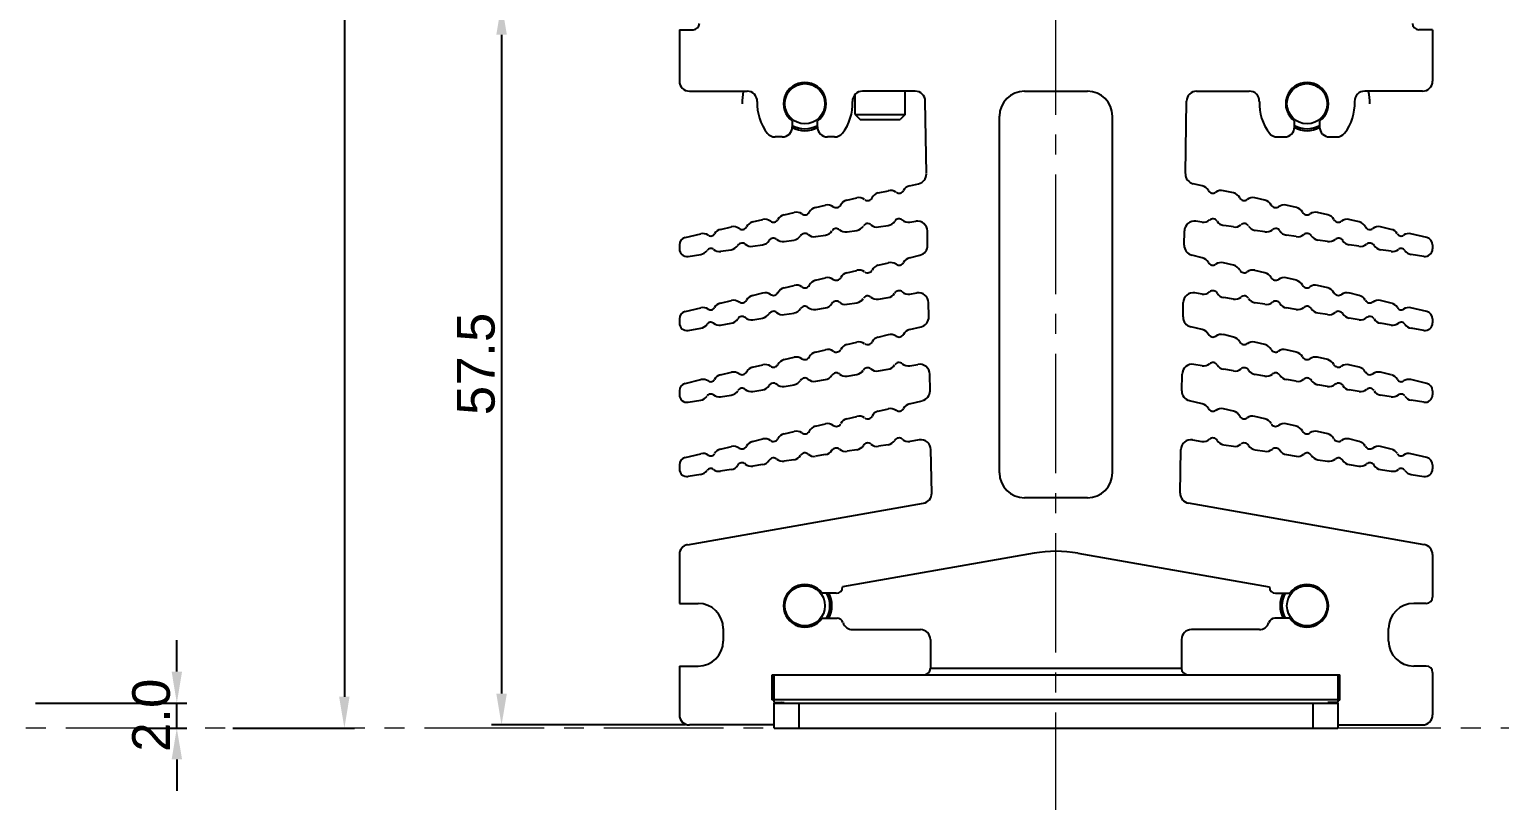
# Model space of a CAD drawing. Header units: millimetres. Extents: x 509 to 2449, y -194 to 649.
# Drawn here: x 2251.2 to 2368.3, y 347.6 to 409.1 of the extents above; entities that cross this region are included whole.
import ezdxf

# ---------------------------------------------------------------- set-up
doc = ezdxf.new("R2010")
doc.units = ezdxf.units.MM
doc.header["$PDMODE"] = 3
doc.header["$PDSIZE"] = 0.7
doc.linetypes.add('CENTER', pattern=[17.8, 10.75, -2.35, 2.35, -2.35])
doc.linetypes.add('CENTER2', pattern=[28.575, 19.05, -3.175, 3.175, -3.175])
doc.layers.get('0').update_dxf_attribs({"linetype": 'CONTINUOUS'})
doc.layers.get('Defpoints').update_dxf_attribs({"linetype": 'CONTINUOUS'})
doc.layers.add('3', color=112, linetype='CENTER', lineweight=15)
doc.layers.add('Dim', color=1, linetype='CONTINUOUS')
doc.styles.add('OMI-1', font='arial.ttf', dxfattribs={"oblique": 1, "height": 3})
doc.dimstyles.new('1', dxfattribs={"dimtxt": 5, "dimasz": 2.5, "dimexe": 0.8, "dimexo": 0.3, "dimgap": 0.5, "dimtad": 1, "dimtoh": 1, "dimdec": 1, "dimzin": 0, "dimdsep": 46, "dimtxsty": 'OMI-1', "dimcen": 0, "dimclrd": 256, "dimclre": 256, "dimclrt": 256, "dimadec": 0, "dimazin": 0, "dimtfac": 0.8, "dimtdec": 1, "dimtix": 1, "dimtmove": 0, "dimatfit": 3, "dimfxl": 1, "dimtolj": 1, "dimtzin": 0, "dimarcsym": 0})

# ---------------------------------------------------------------- blocks, each defined once
blk = doc.blocks.new('*D4072')
at = {"layer": 'Defpoints', "color": 0}
for p in [(2350.43, 509.42), (2384.21, 353.38), (2399.55, 353.38)]:
    blk.add_point(p, dxfattribs=at)
at = {"layer": 'Dim', "lineweight": -2}
for p, q in [((2350.73, 509.42), (2400.35, 509.42)), ((2399.55, 506.92), (2399.55, 355.88)), ((2384.51, 353.38), (2400.35, 353.38))]:
    blk.add_line(p, q, dxfattribs=at)
at = {"layer": 'Dim'}
for points in [[(2399.96, 506.92), (2399.13, 506.92), (2399.55, 509.42)], [(2399.13, 355.88), (2399.96, 355.88), (2399.55, 353.38)]]:
    blk.add_solid(points, dxfattribs=at)
at = {"layer": 'Dim', "insert": (2397.52, 431.4), "char_height": 3, "attachment_point": 5, "rotation": 90, "style": 'OMI-1'}
blk.add_mtext('\\A1;156.0', dxfattribs=at)
blk = doc.blocks.new('*D4077')
at = {"layer": 'Defpoints', "color": 0}
for p in [(2267.07, 503.93), (2267.07, 353.38), (2276.25, 353.38)]:
    blk.add_point(p, dxfattribs=at)
at = {"layer": 'Dim', "lineweight": -2}
for p, q in [((2267.37, 503.93), (2277.05, 503.93)), ((2276.25, 501.43), (2276.25, 355.88)), ((2267.37, 353.38), (2277.05, 353.38))]:
    blk.add_line(p, q, dxfattribs=at)
at = {"layer": 'Dim'}
for points in [[(2276.66, 501.43), (2275.83, 501.43), (2276.25, 503.93)], [(2275.83, 355.88), (2276.66, 355.88), (2276.25, 353.38)]]:
    blk.add_solid(points, dxfattribs=at)
at = {"layer": 'Dim', "insert": (2274.21, 428.65), "char_height": 3, "attachment_point": 5, "rotation": 90, "style": 'OMI-1'}
blk.add_mtext('\\A1;150.6', dxfattribs=at)
blk = doc.blocks.new('*D4078')
at = {"layer": 'Defpoints', "color": 0}
for p in [(2290.53, 411.13), (2288.77, 353.63), (2303.73, 353.63)]:
    blk.add_point(p, dxfattribs=at)
at = {"layer": 'Dim', "lineweight": -2}
for p, q in [((2290.23, 411.13), (2287.97, 411.13)), ((2288.77, 408.63), (2288.77, 356.13)), ((2303.43, 353.63), (2287.97, 353.63))]:
    blk.add_line(p, q, dxfattribs=at)
at = {"layer": 'Dim'}
for points in [[(2289.19, 408.63), (2288.35, 408.63), (2288.77, 411.13)], [(2288.35, 356.13), (2289.19, 356.13), (2288.77, 353.63)]]:
    blk.add_solid(points, dxfattribs=at)
at = {"layer": 'Dim', "insert": (2286.74, 382.38), "char_height": 3, "attachment_point": 5, "rotation": 90, "style": 'OMI-1'}
blk.add_mtext('\\A1;57.5', dxfattribs=at)
blk = doc.blocks.new('*D4088')
at = {"layer": 'Defpoints', "color": 0}
for p in [(2251.35, 355.38), (2262.9, 355.38), (2259.51, 353.38)]:
    blk.add_point(p, dxfattribs=at)
at = {"layer": 'Dim', "lineweight": -2}
for p, q in [((2262.9, 357.88), (2262.9, 360.38)), ((2251.65, 355.38), (2263.7, 355.38)), ((2262.9, 353.38), (2262.9, 355.38)), ((2259.81, 353.38), (2263.7, 353.38)), ((2262.9, 350.88), (2262.9, 348.38))]:
    blk.add_line(p, q, dxfattribs=at)
at = {"layer": 'Dim'}
for points in [[(2262.49, 357.88), (2263.32, 357.88), (2262.9, 355.38)], [(2263.32, 350.88), (2262.49, 350.88), (2262.9, 353.38)]]:
    blk.add_solid(points, dxfattribs=at)
at = {"layer": 'Dim', "insert": (2260.87, 354.38), "char_height": 3, "attachment_point": 5, "rotation": 90, "style": 'OMI-1'}
blk.add_mtext('\\A1;2.0', dxfattribs=at)

msp = doc.modelspace()

# ---------------------------------------------------------------- linework, layer by layer
at = {"color": 7, "linetype": 'Continuous'}
for p, q in [((2302.93, 409.03), (2302.93, 404.93)), ((2302.93, 409.03), (2304.03, 409.03)), ((2362.93, 409.03), (2361.83, 409.03)), ((2362.93, 409.03), (2362.93, 404.93)), ((2303.73, 404.13), (2308.33, 404.13)), ((2321.72, 404.13), (2317.52, 404.13)), ((2320.93, 402.28), (2320.93, 404.13)), ((2330.43, 404.13), (2335.43, 404.13)), ((2344.13, 404.13), (2348.33, 404.13)), ((2362.13, 404.13), (2357.52, 404.13)), ((2316.93, 402.28), (2316.93, 403.86)), ((2322.61, 397.56), (2322.52, 403.34)), ((2343.24, 397.56), (2343.33, 403.34)), ((2311.93, 401.75), (2311.93, 401.28)), ((2313.93, 401.28), (2313.93, 401.75)), ((2316.93, 402.28), (2320.93, 402.28)), ((2316.93, 402.28), (2317.33, 401.88)), ((2317.33, 401.88), (2320.53, 401.88)), ((2320.93, 402.28), (2320.53, 401.88)), ((2328.43, 373.73), (2328.43, 402.13)), ((2337.43, 373.73), (2337.43, 402.13)), ((2351.93, 401.28), (2351.93, 401.75)), ((2353.93, 401.75), (2353.93, 401.28)), ((2311.13, 400.48), (2310.56, 400.48)), ((2315.29, 400.48), (2314.73, 400.48)), ((2350.56, 400.48), (2351.13, 400.48)), ((2354.73, 400.48), (2355.29, 400.48)), ((2318.77, 396.02), (2319.58, 396.2)), ((2321.27, 396.6), (2321.99, 396.76)), ((2344.58, 396.6), (2343.86, 396.76)), ((2347.08, 396.02), (2346.27, 396.2)), ((2313.77, 394.87), (2314.58, 395.05)), ((2316.27, 395.44), (2317.08, 395.63)), ((2349.58, 395.44), (2348.77, 395.63)), ((2352.08, 394.87), (2351.27, 395.05)), ((2308.77, 393.71), (2309.58, 393.9)), ((2311.27, 394.29), (2312.08, 394.47)), ((2321.29, 393.69), (2321.77, 393.77)), ((2344.56, 393.69), (2344.08, 393.77)), ((2354.58, 394.29), (2353.77, 394.47)), ((2357.08, 393.71), (2356.27, 393.9)), ((2303.39, 392.47), (2304.64, 392.76)), ((2306.21, 393.12), (2307.08, 393.32)), ((2313.79, 392.54), (2314.56, 392.66)), ((2316.29, 392.92), (2317.06, 393.04)), ((2318.79, 393.31), (2319.56, 393.43)), ((2322.71, 391.85), (2322.69, 392.99)), ((2343.14, 391.85), (2343.16, 392.99)), ((2347.06, 393.31), (2346.29, 393.43)), ((2349.56, 392.92), (2348.79, 393.04)), ((2352.06, 392.54), (2351.29, 392.66)), ((2359.64, 393.12), (2358.77, 393.32)), ((2362.46, 392.47), (2361.21, 392.76)), ((2302.93, 391.88), (2302.93, 391.56)), ((2306.22, 391.37), (2307.06, 391.5)), ((2308.79, 391.77), (2309.56, 391.89)), ((2311.29, 392.15), (2312.06, 392.27)), ((2354.56, 392.15), (2353.79, 392.27)), ((2357.06, 391.77), (2356.29, 391.89)), ((2359.63, 391.37), (2358.79, 391.5)), ((2362.93, 391.88), (2362.93, 391.56)), ((2303.62, 390.97), (2304.63, 391.12)), ((2318.77, 390.26), (2319.58, 390.45)), ((2321.27, 390.86), (2322.09, 391.06)), ((2344.58, 390.86), (2343.76, 391.06)), ((2347.08, 390.26), (2346.27, 390.45)), ((2362.23, 390.97), (2361.22, 391.12)), ((2313.77, 389.06), (2314.58, 389.25)), ((2316.27, 389.66), (2317.08, 389.85)), ((2349.58, 389.66), (2348.77, 389.85)), ((2352.08, 389.06), (2351.27, 389.25)), ((2308.77, 387.86), (2309.58, 388.05)), ((2311.27, 388.46), (2312.08, 388.65)), ((2318.79, 387.56), (2319.57, 387.68)), ((2321.29, 387.97), (2321.85, 388.06)), ((2344.57, 387.97), (2344, 388.06)), ((2347.07, 387.56), (2346.29, 387.68)), ((2354.58, 388.46), (2353.77, 388.65)), ((2357.08, 387.86), (2356.27, 388.05)), ((2303.39, 386.57), (2304.64, 386.87)), ((2306.21, 387.25), (2307.08, 387.45)), ((2313.79, 386.74), (2314.57, 386.86)), ((2316.29, 387.15), (2317.07, 387.27)), ((2322.8, 386.15), (2322.78, 387.28)), ((2343.05, 386.15), (2343.07, 387.28)), ((2349.57, 387.15), (2348.79, 387.27)), ((2352.07, 386.74), (2351.29, 386.86)), ((2359.64, 387.25), (2358.77, 387.45)), ((2362.47, 386.57), (2361.21, 386.87)), ((2302.93, 385.98), (2302.93, 385.66)), ((2306.22, 385.5), (2307.07, 385.64)), ((2308.79, 385.92), (2309.57, 386.05)), ((2311.29, 386.33), (2312.07, 386.45)), ((2321.27, 385.14), (2322.19, 385.36)), ((2344.58, 385.14), (2343.66, 385.36)), ((2354.57, 386.33), (2353.79, 386.45)), ((2357.07, 385.92), (2356.29, 386.05)), ((2359.63, 385.5), (2358.79, 385.64)), ((2362.93, 385.98), (2362.93, 385.66)), ((2303.62, 385.07), (2304.63, 385.24)), ((2316.27, 383.94), (2317.08, 384.13)), ((2318.77, 384.54), (2319.58, 384.73)), ((2347.08, 384.54), (2346.27, 384.73)), ((2349.58, 383.94), (2348.77, 384.13)), ((2362.23, 385.07), (2361.22, 385.24)), ((2313.77, 383.34), (2314.58, 383.53)), ((2352.08, 383.34), (2351.27, 383.53)), ((2308.77, 382.14), (2309.58, 382.33)), ((2311.27, 382.74), (2312.08, 382.93)), ((2318.79, 381.84), (2319.57, 381.97)), ((2321.29, 382.25), (2321.94, 382.36)), ((2344.57, 382.25), (2343.91, 382.36)), ((2347.07, 381.84), (2346.29, 381.97)), ((2354.58, 382.74), (2353.77, 382.93)), ((2357.08, 382.14), (2356.27, 382.33)), ((2303.39, 380.85), (2304.64, 381.15)), ((2306.21, 381.52), (2307.08, 381.73)), ((2311.29, 380.61), (2312.07, 380.74)), ((2313.79, 381.02), (2314.57, 381.15)), ((2316.29, 381.43), (2317.07, 381.56)), ((2322.9, 380.26), (2322.87, 381.58)), ((2342.95, 380.26), (2342.98, 381.58)), ((2349.57, 381.43), (2348.79, 381.56)), ((2352.07, 381.02), (2351.29, 381.15)), ((2354.57, 380.61), (2353.79, 380.74)), ((2359.64, 381.52), (2358.77, 381.73)), ((2362.47, 380.85), (2361.21, 381.15)), ((2302.93, 380.26), (2302.93, 379.94)), ((2303.62, 379.35), (2304.63, 379.51)), ((2306.22, 379.78), (2307.07, 379.91)), ((2308.79, 380.2), (2309.57, 380.33)), ((2321.27, 379.23), (2322.28, 379.47)), ((2344.58, 379.23), (2343.57, 379.47)), ((2357.07, 380.2), (2356.29, 380.33)), ((2359.63, 379.78), (2358.79, 379.91)), ((2362.23, 379.35), (2361.22, 379.51)), ((2362.93, 380.26), (2362.93, 379.94)), ((2318.77, 378.63), (2319.58, 378.82)), ((2347.08, 378.63), (2346.27, 378.82)), ((2313.77, 377.43), (2314.58, 377.62)), ((2316.27, 378.03), (2317.08, 378.22)), ((2349.58, 378.03), (2348.77, 378.22)), ((2352.08, 377.43), (2351.27, 377.62)), ((2308.77, 376.23), (2309.58, 376.42)), ((2311.27, 376.83), (2312.08, 377.02)), ((2319.56, 375.96), (2318.79, 375.84)), ((2322.05, 376.35), (2321.29, 376.23)), ((2343.8, 376.35), (2344.56, 376.23)), ((2346.29, 375.96), (2347.06, 375.84)), ((2354.58, 376.83), (2353.77, 377.02)), ((2357.08, 376.23), (2356.27, 376.42)), ((2303.39, 374.93), (2304.64, 375.24)), ((2306.21, 375.61), (2307.08, 375.82)), ((2312.06, 374.77), (2311.29, 374.65)), ((2314.56, 375.17), (2313.79, 375.04)), ((2317.06, 375.56), (2316.29, 375.44)), ((2323.03, 372.11), (2322.97, 375.58)), ((2342.82, 372.11), (2342.88, 375.58)), ((2348.79, 375.56), (2349.56, 375.44)), ((2351.29, 375.17), (2352.06, 375.04)), ((2353.79, 374.77), (2354.56, 374.65)), ((2359.64, 375.61), (2358.77, 375.82)), ((2362.47, 374.93), (2361.21, 375.24)), ((2302.93, 374.35), (2302.93, 374.03)), ((2304.63, 373.59), (2303.62, 373.43)), ((2307.06, 373.98), (2306.22, 373.85)), ((2309.56, 374.38), (2308.79, 374.25)), ((2356.29, 374.38), (2357.06, 374.25)), ((2358.79, 373.98), (2359.63, 373.85)), ((2361.22, 373.59), (2362.23, 373.43)), ((2362.93, 374.35), (2362.93, 374.03)), ((2303.59, 367.99), (2322.37, 371.31)), ((2335.43, 371.73), (2330.43, 371.73)), ((2362.26, 367.99), (2343.48, 371.31)), ((2302.93, 367.21), (2302.93, 363.32)), ((2331.19, 367.32), (2315.93, 364.63)), ((2334.66, 367.32), (2349.92, 364.63)), ((2362.93, 367.21), (2362.93, 363.82)), ((2302.93, 363.32), (2304.43, 363.32)), ((2315.43, 364.13), (2314.3, 364.13)), ((2350.43, 364.13), (2351.55, 364.13)), ((2362.43, 363.32), (2361.43, 363.32)), ((2314.3, 362.13), (2315.49, 362.13)), ((2351.55, 362.13), (2350.36, 362.13)), ((2306.43, 361.32), (2306.43, 360.32)), ((2316.73, 361.23), (2322.13, 361.23)), ((2349.13, 361.23), (2343.73, 361.23)), ((2359.43, 360.32), (2359.43, 361.32)), ((2322.93, 360.43), (2322.93, 358.13)), ((2342.93, 360.43), (2342.93, 358.13)), ((2302.93, 358.32), (2304.43, 358.32)), ((2302.93, 358.32), (2302.93, 354.43)), ((2310.33, 357.63), (2355.53, 357.63)), ((2310.33, 355.63), (2310.33, 357.63)), ((2310.48, 355.43), (2310.48, 357.63)), ((2342.93, 358.13), (2322.93, 358.13)), ((2355.38, 357.63), (2355.38, 355.43)), ((2355.53, 355.63), (2355.53, 357.63)), ((2362.43, 358.32), (2361.43, 358.32)), ((2362.93, 357.82), (2362.93, 354.43)), ((2310.47, 355.59), (2310.33, 355.63)), ((2355.38, 355.63), (2310.48, 355.63)), ((2310.48, 355.43), (2311.28, 355.43)), ((2310.48, 355.38), (2355.38, 355.38)), ((2310.48, 353.38), (2310.48, 355.38)), ((2311.27, 355.37), (2311.07, 355.43)), ((2311.28, 355.38), (2311.28, 355.43)), ((2312.48, 353.38), (2312.48, 355.38)), ((2353.38, 355.38), (2353.38, 353.38)), ((2355.38, 355.43), (2354.58, 355.43)), ((2354.58, 355.38), (2354.58, 355.43)), ((2354.59, 355.38), (2354.78, 355.43)), ((2355.38, 355.38), (2355.38, 353.38)), ((2355.39, 355.59), (2355.53, 355.63)), ((2310.48, 353.63), (2303.73, 353.63)), ((2310.48, 353.38), (2355.38, 353.38)), ((2355.38, 353.63), (2362.13, 353.63))]:
    msp.add_line(p, q, dxfattribs=at)
for centre in [(2312.93, 403.13), (2352.93, 403.13), (2312.93, 363.13), (2352.93, 363.13)]:
    msp.add_circle(centre, 1.6, dxfattribs=at)
for centre, radius, start, end in [((2304.03, 409.53), 0.5, 270, 0), ((2361.83, 409.53), 0.5, 180, 270), ((2303.73, 404.93), 0.8, 180, 270), ((2312.93, 403.13), 5, 168.75, 180), ((2308.33, 403.33), 0.8, 357.5081, 90), ((2312.93, 403.13), 1.7, 306.0319, 233.9681), ((2317.52, 403.33), 0.8, 90, 182.4919), ((2321.72, 403.33), 0.8, 0.9347, 90), ((2330.43, 402.13), 2, 90, 180), ((2335.43, 402.13), 2, 0, 90), ((2344.13, 403.33), 0.8, 90, 179.0653), ((2348.33, 403.33), 0.8, 357.5081, 90), ((2352.93, 403.13), 1.7, 306.0319, 233.9681), ((2357.52, 403.33), 0.8, 90, 182.4919), ((2352.93, 403.13), 5, 0, 11.25), ((2362.13, 404.93), 0.8, 270, 0), ((2312.93, 403.13), 3.8, 177.5081, 218.0731), ((2312.93, 403.13), 3.8, 321.9269, 2.4919), ((2352.93, 403.13), 3.8, 177.5081, 218.0731), ((2352.93, 403.13), 3.8, 321.9269, 2.4919), ((2310.56, 401.28), 0.8, 218.0731, 270), ((2311.13, 401.28), 0.8, 270, 0), ((2312.93, 403.13), 2.15, 242.1364, 297.8636), ((2312.93, 403.13), 2, 240, 300), ((2314.73, 401.28), 0.8, 180, 270), ((2315.29, 401.28), 0.8, 270, 321.9269), ((2350.56, 401.28), 0.8, 218.0731, 270), ((2351.13, 401.28), 0.8, 270, 0), ((2352.93, 403.13), 2.15, 242.1364, 297.8636), ((2352.93, 403.13), 2, 240, 300), ((2354.73, 401.28), 0.8, 180, 270), ((2355.29, 401.28), 0.8, 270, 321.9269), ((2321.81, 397.54), 0.8, 283, 0.9347), ((2344.04, 397.54), 0.8, 179.0653, 257), ((2318.94, 395.29), 0.75, 103, 152.2943), ((2319.74, 395.47), 0.75, 53.7057, 103), ((2320.43, 396.4), 0.4, 233.7057, 332.2943), ((2321.44, 395.87), 0.75, 103, 152.2943), ((2344.41, 395.87), 0.75, 27.7057, 77), ((2345.43, 396.4), 0.4, 207.7057, 306.2943), ((2346.11, 395.47), 0.75, 77, 126.2943), ((2346.91, 395.29), 0.75, 27.7057, 77), ((2313.94, 394.13), 0.75, 103, 152.2943), ((2314.74, 394.32), 0.75, 53.7057, 103), ((2315.43, 395.25), 0.4, 233.7057, 332.2943), ((2316.44, 394.71), 0.75, 103, 152.2943), ((2317.24, 394.9), 0.75, 53.7057, 103), ((2317.93, 395.82), 0.4, 233.7057, 332.2943), ((2347.93, 395.82), 0.4, 207.7057, 306.2943), ((2348.61, 394.9), 0.75, 77, 126.2943), ((2349.41, 394.71), 0.75, 27.7057, 77), ((2350.43, 395.25), 0.4, 207.7057, 306.2943), ((2351.11, 394.32), 0.75, 77, 126.2943), ((2351.91, 394.13), 0.75, 27.7057, 77), ((2308.94, 392.98), 0.75, 103, 152.2943), ((2309.74, 393.17), 0.75, 53.7057, 103), ((2310.43, 394.09), 0.4, 233.7057, 332.2943), ((2311.44, 393.56), 0.75, 103, 152.2943), ((2312.24, 393.74), 0.75, 53.7057, 103), ((2312.93, 394.67), 0.4, 233.7057, 332.2943), ((2317.93, 393.18), 0.4, 49.4794, 148.068), ((2319.45, 394.17), 0.75, 278.7737, 328.068), ((2320.43, 393.56), 0.4, 49.4794, 148.068), ((2321.17, 394.44), 0.75, 229.4794, 278.7737), ((2321.89, 392.98), 0.8, 0.9347, 98.7737), ((2343.96, 392.98), 0.8, 81.2263, 179.0653), ((2344.68, 394.44), 0.75, 261.2263, 310.5206), ((2345.43, 393.56), 0.4, 31.932, 130.5206), ((2346.4, 394.17), 0.75, 211.932, 261.2263), ((2347.93, 393.18), 0.4, 31.932, 130.5206), ((2352.93, 394.67), 0.4, 207.7057, 306.2943), ((2353.61, 393.74), 0.75, 77, 126.2943), ((2354.41, 393.56), 0.75, 27.7057, 77), ((2355.43, 394.09), 0.4, 207.7057, 306.2943), ((2356.11, 393.17), 0.75, 77, 126.2943), ((2356.91, 392.98), 0.75, 27.7057, 77), ((2303.53, 391.88), 0.6, 103, 180), ((2304.81, 392.03), 0.75, 55.9859, 103), ((2305.43, 392.94), 0.35, 235.9859, 330.0141), ((2306.38, 392.39), 0.75, 103, 150.0141), ((2307.24, 392.59), 0.75, 53.7057, 103), ((2307.93, 393.51), 0.4, 233.7057, 332.2943), ((2310.43, 392.02), 0.4, 49.4794, 148.068), ((2311.17, 392.89), 0.75, 229.4794, 278.7737), ((2311.95, 393.01), 0.75, 278.7737, 328.068), ((2312.93, 392.4), 0.4, 49.4794, 148.068), ((2313.67, 393.28), 0.75, 229.4794, 278.7737), ((2314.45, 393.4), 0.75, 278.7737, 328.068), ((2315.43, 392.79), 0.4, 49.4794, 148.068), ((2316.17, 393.66), 0.75, 229.4794, 278.7737), ((2316.95, 393.78), 0.75, 278.7737, 328.068), ((2318.67, 394.05), 0.75, 229.4794, 278.7737), ((2347.18, 394.05), 0.75, 261.2263, 310.5206), ((2348.9, 393.78), 0.75, 211.932, 261.2263), ((2349.68, 393.66), 0.75, 261.2263, 310.5206), ((2350.43, 392.79), 0.4, 31.932, 130.5206), ((2351.4, 393.4), 0.75, 211.932, 261.2263), ((2352.18, 393.28), 0.75, 261.2263, 310.5206), ((2352.93, 392.4), 0.4, 31.932, 130.5206), ((2353.9, 393.01), 0.75, 211.932, 261.2263), ((2354.68, 392.89), 0.75, 261.2263, 310.5206), ((2355.43, 392.02), 0.4, 31.932, 130.5206), ((2357.93, 393.51), 0.4, 207.7057, 306.2943), ((2358.61, 392.59), 0.75, 77, 126.2943), ((2359.47, 392.39), 0.75, 29.9859, 77), ((2360.43, 392.94), 0.35, 209.9859, 304.0141), ((2361.04, 392.03), 0.75, 77, 124.0141), ((2362.33, 391.88), 0.6, 0, 77), ((2303.53, 391.56), 0.6, 180, 278.7737), ((2304.52, 391.86), 0.75, 278.7737, 325.7878), ((2305.43, 391.25), 0.35, 51.7596, 145.7878), ((2306.11, 392.11), 0.75, 231.7596, 278.7737), ((2306.95, 392.24), 0.75, 278.7737, 328.068), ((2307.93, 391.63), 0.4, 49.4794, 148.068), ((2308.67, 392.51), 0.75, 229.4794, 278.7737), ((2309.45, 392.63), 0.75, 278.7737, 328.068), ((2321.91, 391.84), 0.8, 283.5, 0.9347), ((2343.94, 391.84), 0.8, 179.0653, 256.5), ((2356.4, 392.63), 0.75, 211.932, 261.2263), ((2357.18, 392.51), 0.75, 261.2263, 310.5206), ((2357.93, 391.63), 0.4, 31.932, 130.5206), ((2358.9, 392.24), 0.75, 211.932, 261.2263), ((2359.74, 392.11), 0.75, 261.2263, 308.2404), ((2360.43, 391.25), 0.35, 34.2122, 128.2404), ((2361.33, 391.86), 0.75, 214.2122, 261.2263), ((2362.33, 391.56), 0.6, 261.2263, 0), ((2318.95, 389.53), 0.75, 103.5, 152.7943), ((2319.75, 389.73), 0.75, 54.2057, 103.5), ((2320.43, 390.66), 0.4, 234.2057, 332.7943), ((2321.45, 390.13), 0.75, 103.5, 152.7943), ((2344.4, 390.13), 0.75, 27.2057, 76.5), ((2345.43, 390.66), 0.4, 207.2057, 305.7943), ((2346.1, 389.73), 0.75, 76.5, 125.7943), ((2346.9, 389.53), 0.75, 27.2057, 76.5), ((2313.95, 388.33), 0.75, 103.5, 152.7943), ((2314.75, 388.53), 0.75, 54.2057, 103.5), ((2315.43, 389.46), 0.4, 234.2057, 332.7943), ((2316.45, 388.93), 0.75, 103.5, 152.7943), ((2317.25, 389.13), 0.75, 54.2057, 103.5), ((2317.93, 390.06), 0.4, 234.2057, 332.7943), ((2347.93, 390.06), 0.4, 207.2057, 305.7943), ((2348.6, 389.13), 0.75, 76.5, 125.7943), ((2349.4, 388.93), 0.75, 27.2057, 76.5), ((2350.43, 389.46), 0.4, 207.2057, 305.7943), ((2351.1, 388.53), 0.75, 76.5, 125.7943), ((2351.9, 388.33), 0.75, 27.2057, 76.5), ((2308.95, 387.13), 0.75, 103.5, 152.7943), ((2309.75, 387.32), 0.75, 54.2057, 103.5), ((2310.43, 388.26), 0.4, 234.2057, 332.7943), ((2311.45, 387.73), 0.75, 103.5, 152.7943), ((2312.25, 387.93), 0.75, 54.2057, 103.5), ((2312.93, 388.86), 0.4, 234.2057, 332.7943), ((2317.93, 387.42), 0.4, 50.0129, 148.6015), ((2318.66, 388.3), 0.75, 230.0129, 279.3072), ((2319.44, 388.42), 0.75, 279.3072, 328.6015), ((2320.43, 387.83), 0.4, 50.0129, 148.6015), ((2321.16, 388.71), 0.75, 230.0129, 279.3072), ((2321.98, 387.27), 0.8, 0.9347, 99.3072), ((2343.87, 387.27), 0.8, 80.6928, 179.0653), ((2344.69, 388.71), 0.75, 260.6928, 309.9871), ((2345.43, 387.83), 0.4, 31.3985, 129.9871), ((2346.41, 388.42), 0.75, 211.3985, 260.6928), ((2347.19, 388.3), 0.75, 260.6928, 309.9871), ((2347.93, 387.42), 0.4, 31.3985, 129.9871), ((2352.93, 388.86), 0.4, 207.2057, 305.7943), ((2353.6, 387.93), 0.75, 76.5, 125.7943), ((2354.4, 387.73), 0.75, 27.2057, 76.5), ((2355.43, 388.26), 0.4, 207.2057, 305.7943), ((2356.1, 387.32), 0.75, 76.5, 125.7943), ((2356.9, 387.13), 0.75, 27.2057, 76.5), ((2303.53, 385.98), 0.6, 103.5, 180), ((2304.82, 386.14), 0.75, 56.4859, 103.5), ((2305.43, 387.06), 0.35, 236.4859, 330.5141), ((2306.38, 386.52), 0.75, 103.5, 150.5141), ((2307.25, 386.72), 0.75, 54.2057, 103.5), ((2307.93, 387.66), 0.4, 234.2057, 332.7943), ((2310.43, 386.19), 0.4, 50.0129, 148.6015), ((2311.16, 387.07), 0.75, 230.0129, 279.3072), ((2311.94, 387.2), 0.75, 279.3072, 328.6015), ((2312.93, 386.6), 0.4, 50.0129, 148.6015), ((2313.66, 387.48), 0.75, 230.0129, 279.3072), ((2314.44, 387.6), 0.75, 279.3072, 328.6015), ((2315.43, 387.01), 0.4, 50.0129, 148.6015), ((2316.16, 387.89), 0.75, 230.0129, 279.3072), ((2316.94, 388.01), 0.75, 279.3072, 328.6015), ((2348.91, 388.01), 0.75, 211.3985, 260.6928), ((2349.69, 387.89), 0.75, 260.6928, 309.9871), ((2350.43, 387.01), 0.4, 31.3985, 129.9871), ((2351.41, 387.6), 0.75, 211.3985, 260.6928), ((2352.19, 387.48), 0.75, 260.6928, 309.9871), ((2352.93, 386.6), 0.4, 31.3985, 129.9871), ((2353.91, 387.2), 0.75, 211.3985, 260.6928), ((2354.69, 387.07), 0.75, 260.6928, 309.9871), ((2355.43, 386.19), 0.4, 31.3985, 129.9871), ((2357.93, 387.66), 0.4, 207.2057, 305.7943), ((2358.6, 386.72), 0.75, 76.5, 125.7943), ((2359.47, 386.52), 0.75, 29.4859, 76.5), ((2360.43, 387.06), 0.35, 209.4859, 303.5141), ((2361.03, 386.14), 0.75, 76.5, 123.5141), ((2362.33, 385.98), 0.6, 0, 76.5), ((2303.53, 385.66), 0.6, 180, 279.3072), ((2304.51, 385.98), 0.75, 279.3072, 326.3213), ((2305.43, 385.37), 0.35, 52.2931, 146.3213), ((2306.1, 386.24), 0.75, 232.2931, 279.3072), ((2306.94, 386.38), 0.75, 279.3072, 328.6015), ((2307.93, 385.78), 0.4, 50.0129, 148.6015), ((2308.66, 386.66), 0.75, 230.0129, 279.3072), ((2309.44, 386.79), 0.75, 279.3072, 328.6015), ((2322, 386.14), 0.8, 283.5, 0.9347), ((2343.85, 386.14), 0.8, 179.0653, 256.5), ((2356.41, 386.79), 0.75, 211.3985, 260.6928), ((2357.19, 386.66), 0.75, 260.6928, 309.9871), ((2357.93, 385.78), 0.4, 31.3985, 129.9871), ((2358.91, 386.38), 0.75, 211.3985, 260.6928), ((2359.75, 386.24), 0.75, 260.6928, 307.7069), ((2360.43, 385.37), 0.35, 33.6787, 127.7069), ((2361.34, 385.98), 0.75, 213.6787, 260.6928), ((2362.33, 385.66), 0.6, 260.6928, 0), ((2317.25, 383.4), 0.75, 54.2057, 103.5), ((2317.93, 384.34), 0.4, 234.2057, 332.7943), ((2318.95, 383.81), 0.75, 103.5, 152.7943), ((2319.75, 384), 0.75, 54.2057, 103.5), ((2320.43, 384.94), 0.4, 234.2057, 332.7943), ((2321.45, 384.41), 0.75, 103.5, 152.7943), ((2344.4, 384.41), 0.75, 27.2057, 76.5), ((2345.43, 384.94), 0.4, 207.2057, 305.7943), ((2346.1, 384), 0.75, 76.5, 125.7943), ((2346.9, 383.81), 0.75, 27.2057, 76.5), ((2347.93, 384.34), 0.4, 207.2057, 305.7943), ((2348.6, 383.4), 0.75, 76.5, 125.7943), ((2312.25, 382.2), 0.75, 54.2057, 103.5), ((2312.93, 383.14), 0.4, 234.2057, 332.7943), ((2313.95, 382.61), 0.75, 103.5, 152.7943), ((2314.75, 382.8), 0.75, 54.2057, 103.5), ((2315.43, 383.74), 0.4, 234.2057, 332.7943), ((2316.45, 383.21), 0.75, 103.5, 152.7943), ((2349.4, 383.21), 0.75, 27.2057, 76.5), ((2350.43, 383.74), 0.4, 207.2057, 305.7943), ((2351.1, 382.8), 0.75, 76.5, 125.7943), ((2351.9, 382.61), 0.75, 27.2057, 76.5), ((2352.93, 383.14), 0.4, 207.2057, 305.7943), ((2353.6, 382.2), 0.75, 76.5, 125.7943), ((2308.95, 381.41), 0.75, 103.5, 152.7943), ((2309.75, 381.6), 0.75, 54.2057, 103.5), ((2310.43, 382.54), 0.4, 234.2057, 332.7943), ((2311.45, 382.01), 0.75, 103.5, 152.7943), ((2316.94, 382.3), 0.75, 279.327, 328.6213), ((2317.93, 381.7), 0.4, 50.0327, 148.6213), ((2318.66, 382.58), 0.75, 230.0327, 279.327), ((2319.44, 382.71), 0.75, 279.327, 328.6213), ((2320.43, 382.11), 0.4, 50.0327, 148.6213), ((2321.16, 382.99), 0.75, 230.0327, 279.327), ((2322.07, 381.57), 0.8, 0.9347, 99.327), ((2343.78, 381.57), 0.8, 80.673, 179.0653), ((2344.69, 382.99), 0.75, 260.673, 309.9673), ((2345.43, 382.11), 0.4, 31.3787, 129.9673), ((2346.41, 382.71), 0.75, 211.3787, 260.673), ((2347.19, 382.58), 0.75, 260.673, 309.9673), ((2347.93, 381.7), 0.4, 31.3787, 129.9673), ((2348.91, 382.3), 0.75, 211.3787, 260.673), ((2354.4, 382.01), 0.75, 27.2057, 76.5), ((2355.43, 382.54), 0.4, 207.2057, 305.7943), ((2356.1, 381.6), 0.75, 76.5, 125.7943), ((2356.9, 381.41), 0.75, 27.2057, 76.5), ((2303.53, 380.26), 0.6, 103.5, 180), ((2304.82, 380.42), 0.75, 56.4859, 103.5), ((2305.43, 381.33), 0.35, 236.4859, 330.5141), ((2306.38, 380.79), 0.75, 103.5, 150.5141), ((2307.25, 381), 0.75, 54.2057, 103.5), ((2307.93, 381.94), 0.4, 234.2057, 332.7943), ((2309.44, 381.07), 0.75, 279.327, 328.6213), ((2310.43, 380.47), 0.4, 50.0327, 148.6213), ((2311.16, 381.35), 0.75, 230.0327, 279.327), ((2311.94, 381.48), 0.75, 279.327, 328.6213), ((2312.93, 380.88), 0.4, 50.0327, 148.6213), ((2313.66, 381.76), 0.75, 230.0327, 279.327), ((2314.44, 381.89), 0.75, 279.327, 328.6213), ((2315.43, 381.29), 0.4, 50.0327, 148.6213), ((2316.16, 382.17), 0.75, 230.0327, 279.327), ((2349.69, 382.17), 0.75, 260.673, 309.9673), ((2350.43, 381.29), 0.4, 31.3787, 129.9673), ((2351.41, 381.89), 0.75, 211.3787, 260.673), ((2352.19, 381.76), 0.75, 260.673, 309.9673), ((2352.93, 380.88), 0.4, 31.3787, 129.9673), ((2353.91, 381.48), 0.75, 211.3787, 260.673), ((2354.69, 381.35), 0.75, 260.673, 309.9673), ((2355.43, 380.47), 0.4, 31.3787, 129.9673), ((2356.41, 381.07), 0.75, 211.3787, 260.673), ((2357.93, 381.94), 0.4, 207.2057, 305.7943), ((2358.6, 381), 0.75, 76.5, 125.7943), ((2359.47, 380.79), 0.75, 29.4859, 76.5), ((2360.43, 381.33), 0.35, 209.4859, 303.5141), ((2361.03, 380.42), 0.75, 76.5, 123.5141), ((2362.33, 380.26), 0.6, 0, 76.5), ((2303.53, 379.94), 0.6, 180, 279.327), ((2304.51, 380.25), 0.75, 279.327, 326.3411), ((2305.43, 379.65), 0.35, 52.3129, 146.3411), ((2306.1, 380.52), 0.75, 232.3129, 279.327), ((2306.94, 380.65), 0.75, 279.327, 328.6213), ((2307.93, 380.06), 0.4, 50.0327, 148.6213), ((2308.66, 380.94), 0.75, 230.0327, 279.327), ((2322.1, 380.25), 0.8, 283.5, 0.9347), ((2343.75, 380.25), 0.8, 179.0653, 256.5), ((2357.19, 380.94), 0.75, 260.673, 309.9673), ((2357.93, 380.06), 0.4, 31.3787, 129.9673), ((2358.91, 380.65), 0.75, 211.3787, 260.673), ((2359.75, 380.52), 0.75, 260.673, 307.6871), ((2360.43, 379.65), 0.35, 33.6589, 127.6871), ((2361.34, 380.25), 0.75, 213.6589, 260.673), ((2362.33, 379.94), 0.6, 260.673, 0), ((2318.95, 377.9), 0.75, 103.5, 152.7943), ((2319.75, 378.09), 0.75, 54.2057, 103.5), ((2320.43, 379.03), 0.4, 234.2057, 332.7943), ((2321.45, 378.5), 0.75, 103.5, 152.7943), ((2344.4, 378.5), 0.75, 27.2057, 76.5), ((2345.43, 379.03), 0.4, 207.2057, 305.7943), ((2346.1, 378.09), 0.75, 76.5, 125.7943), ((2346.9, 377.9), 0.75, 27.2057, 76.5), ((2313.95, 376.7), 0.75, 103.5, 152.7943), ((2314.75, 376.89), 0.75, 54.2057, 103.5), ((2315.43, 377.82), 0.4, 234.2057, 332.7943), ((2316.45, 377.3), 0.75, 103.5, 152.7943), ((2317.25, 377.49), 0.75, 54.2057, 103.5), ((2317.93, 378.42), 0.4, 234.2057, 332.7943), ((2347.93, 378.42), 0.4, 207.2057, 305.7943), ((2348.6, 377.49), 0.75, 76.5, 125.7943), ((2349.4, 377.3), 0.75, 27.2057, 76.5), ((2350.43, 377.82), 0.4, 207.2057, 305.7943), ((2351.1, 376.89), 0.75, 76.5, 125.7943), ((2351.9, 376.7), 0.75, 27.2057, 76.5), ((2308.95, 375.5), 0.75, 103.5, 152.7943), ((2309.75, 375.69), 0.75, 54.2057, 103.5), ((2310.43, 376.62), 0.4, 234.2057, 332.7943), ((2311.45, 376.1), 0.75, 103.5, 152.7943), ((2312.25, 376.29), 0.75, 54.2057, 103.5), ((2312.93, 377.22), 0.4, 234.2057, 332.7943), ((2317.93, 375.7), 0.4, 49.7057, 148.2943), ((2318.67, 376.58), 0.75, 229.7057, 279), ((2319.45, 376.7), 0.75, 279, 328.2943), ((2320.43, 376.1), 0.4, 49.7057, 148.2943), ((2321.17, 376.97), 0.75, 229.7057, 279), ((2322.17, 375.56), 0.8, 0.9347, 99), ((2343.68, 375.56), 0.8, 81, 179.0653), ((2344.68, 376.97), 0.75, 261, 310.2943), ((2345.43, 376.1), 0.4, 31.7057, 130.2943), ((2346.4, 376.7), 0.75, 211.7057, 261), ((2347.18, 376.58), 0.75, 261, 310.2943), ((2347.93, 375.7), 0.4, 31.7057, 130.2943), ((2352.93, 377.22), 0.4, 207.2057, 305.7943), ((2353.6, 376.29), 0.75, 76.5, 125.7943), ((2354.4, 376.1), 0.75, 27.2057, 76.5), ((2355.43, 376.62), 0.4, 207.2057, 305.7943), ((2356.1, 375.69), 0.75, 76.5, 125.7943), ((2356.9, 375.5), 0.75, 27.2057, 76.5), ((2303.53, 374.35), 0.6, 103.5, 180), ((2304.82, 374.51), 0.75, 56.4859, 103.5), ((2305.43, 375.42), 0.35, 236.4859, 330.5141), ((2306.38, 374.88), 0.75, 103.5, 150.5141), ((2307.25, 375.09), 0.75, 54.2057, 103.5), ((2307.93, 376.02), 0.4, 234.2057, 332.7943), ((2310.43, 374.51), 0.4, 49.7057, 148.2943), ((2311.17, 375.39), 0.75, 229.7057, 279), ((2311.95, 375.51), 0.75, 279, 328.2943), ((2312.93, 374.91), 0.4, 49.7057, 148.2943), ((2313.67, 375.78), 0.75, 229.7057, 279), ((2314.45, 375.91), 0.75, 279, 328.2943), ((2315.43, 375.3), 0.4, 49.7057, 148.2943), ((2316.17, 376.18), 0.75, 229.7057, 279), ((2316.95, 376.3), 0.75, 279, 328.2943), ((2348.9, 376.3), 0.75, 211.7057, 261), ((2349.68, 376.18), 0.75, 261, 310.2943), ((2350.43, 375.3), 0.4, 31.7057, 130.2943), ((2351.4, 375.91), 0.75, 211.7057, 261), ((2352.18, 375.78), 0.75, 261, 310.2943), ((2352.93, 374.91), 0.4, 31.7057, 130.2943), ((2353.9, 375.51), 0.75, 211.7057, 261), ((2354.68, 375.39), 0.75, 261, 310.2943), ((2355.43, 374.51), 0.4, 31.7057, 130.2943), ((2357.93, 376.02), 0.4, 207.2057, 305.7943), ((2358.6, 375.09), 0.75, 76.5, 125.7943), ((2359.47, 374.88), 0.75, 29.4859, 76.5), ((2360.43, 375.42), 0.35, 209.4859, 303.5141), ((2361.03, 374.51), 0.75, 76.5, 123.5141), ((2362.33, 374.35), 0.6, 0, 76.5), ((2303.53, 374.03), 0.6, 180, 279), ((2304.51, 374.33), 0.75, 279, 326.0141), ((2305.43, 373.72), 0.35, 51.9859, 146.0141), ((2306.1, 374.59), 0.75, 231.9859, 279), ((2306.95, 374.72), 0.75, 279, 328.2943), ((2307.93, 374.12), 0.4, 49.7057, 148.2943), ((2308.67, 374.99), 0.75, 229.7057, 279), ((2309.45, 375.12), 0.75, 279, 328.2943), ((2330.43, 373.73), 2, 180, 270), ((2335.43, 373.73), 2, 270, 0), ((2356.4, 375.12), 0.75, 211.7057, 261), ((2357.18, 374.99), 0.75, 261, 310.2943), ((2357.93, 374.12), 0.4, 31.7057, 130.2943), ((2358.9, 374.72), 0.75, 211.7057, 261), ((2359.75, 374.59), 0.75, 261, 308.0141), ((2360.43, 373.72), 0.35, 33.9859, 128.0141), ((2361.34, 374.33), 0.75, 213.9859, 261), ((2362.33, 374.03), 0.6, 261, 0), ((2322.23, 372.09), 0.8, 280, 0.9347), ((2343.62, 372.09), 0.8, 179.0653, 260), ((2303.73, 367.21), 0.8, 100, 180), ((2362.13, 367.21), 0.8, 0, 80), ((2332.93, 357.47), 10, 80, 100), ((2312.93, 363.13), 1.7, 36.0319, 323.9681), ((2315.43, 364.63), 0.5, 270, 0), ((2350.43, 364.63), 0.5, 180, 270), ((2352.93, 363.13), 1.7, 216.0319, 143.9681), ((2304.43, 361.32), 2, 0, 90), ((2312.93, 363.13), 2, 330.0108, 30), ((2312.93, 363.13), 2.15, 332.2581, 27.7565), ((2352.93, 363.13), 2.15, 152.2435, 207.7419), ((2352.93, 363.13), 2, 150, 209.9892), ((2361.43, 361.32), 2, 90, 180), ((2362.43, 363.82), 0.5, 270, 0), ((2315.49, 361.63), 0.5, 17.8693, 90.0531), ((2350.36, 361.63), 0.5, 89.9469, 162.1307), ((2316.73, 362.03), 0.8, 197.8693, 270), ((2322.13, 360.43), 0.8, 0, 90), ((2343.73, 360.43), 0.8, 90, 180), ((2349.13, 362.03), 0.8, 270, 342.1307), ((2304.43, 360.32), 2, 270, 0), ((2361.43, 360.32), 2, 180, 270), ((2322.43, 358.13), 0.5, 270, 0), ((2343.43, 358.13), 0.5, 180, 270), ((2362.43, 357.82), 0.5, 0, 90), ((2303.73, 354.43), 0.8, 180, 270), ((2362.13, 354.43), 0.8, 270, 0)]:
    msp.add_arc(centre, radius, start, end, dxfattribs=at)
at = {"layer": '3', "linetype": 'CENTER2', "ltscale": 0.5}
for p, q in [((2332.93, 330.82), (2332.93, 539.25)), ((2435.03, 353.38), (1933.08, 353.38))]:
    msp.add_line(p, q, dxfattribs=at)

# ---------------------------------------------------------------- dimensions: what is measured, and where the dimension line sits
at = {"layer": 'Dim'}
for base, p1, p2, picture, middle in [((2399.55, 353.38), (2350.43, 509.42), (2384.21, 353.38), '*D4072', (2397.52, 431.4)), ((2276.24668158, 353.37843765), (2267.07263814, 503.92843765), (2267.07263814, 353.37843765), '*D4077', (2274.21496262, 428.65343765)), ((2288.77, 353.63), (2290.53, 411.13), (2303.73, 353.63), '*D4078', (2286.74, 382.38)), ((2262.9, 355.38), (2259.51, 353.38), (2251.35, 355.38), '*D4088', (2260.87, 354.38))]:
    dim = msp.add_linear_dim(base=base, p1=p1, p2=p2, angle=90, dimstyle='1', dxfattribs=at)
    dim.commit()
    dim.dimension.update_dxf_attribs({"geometry": picture, "text_midpoint": middle})

doc.saveas('drawing.dxf')
